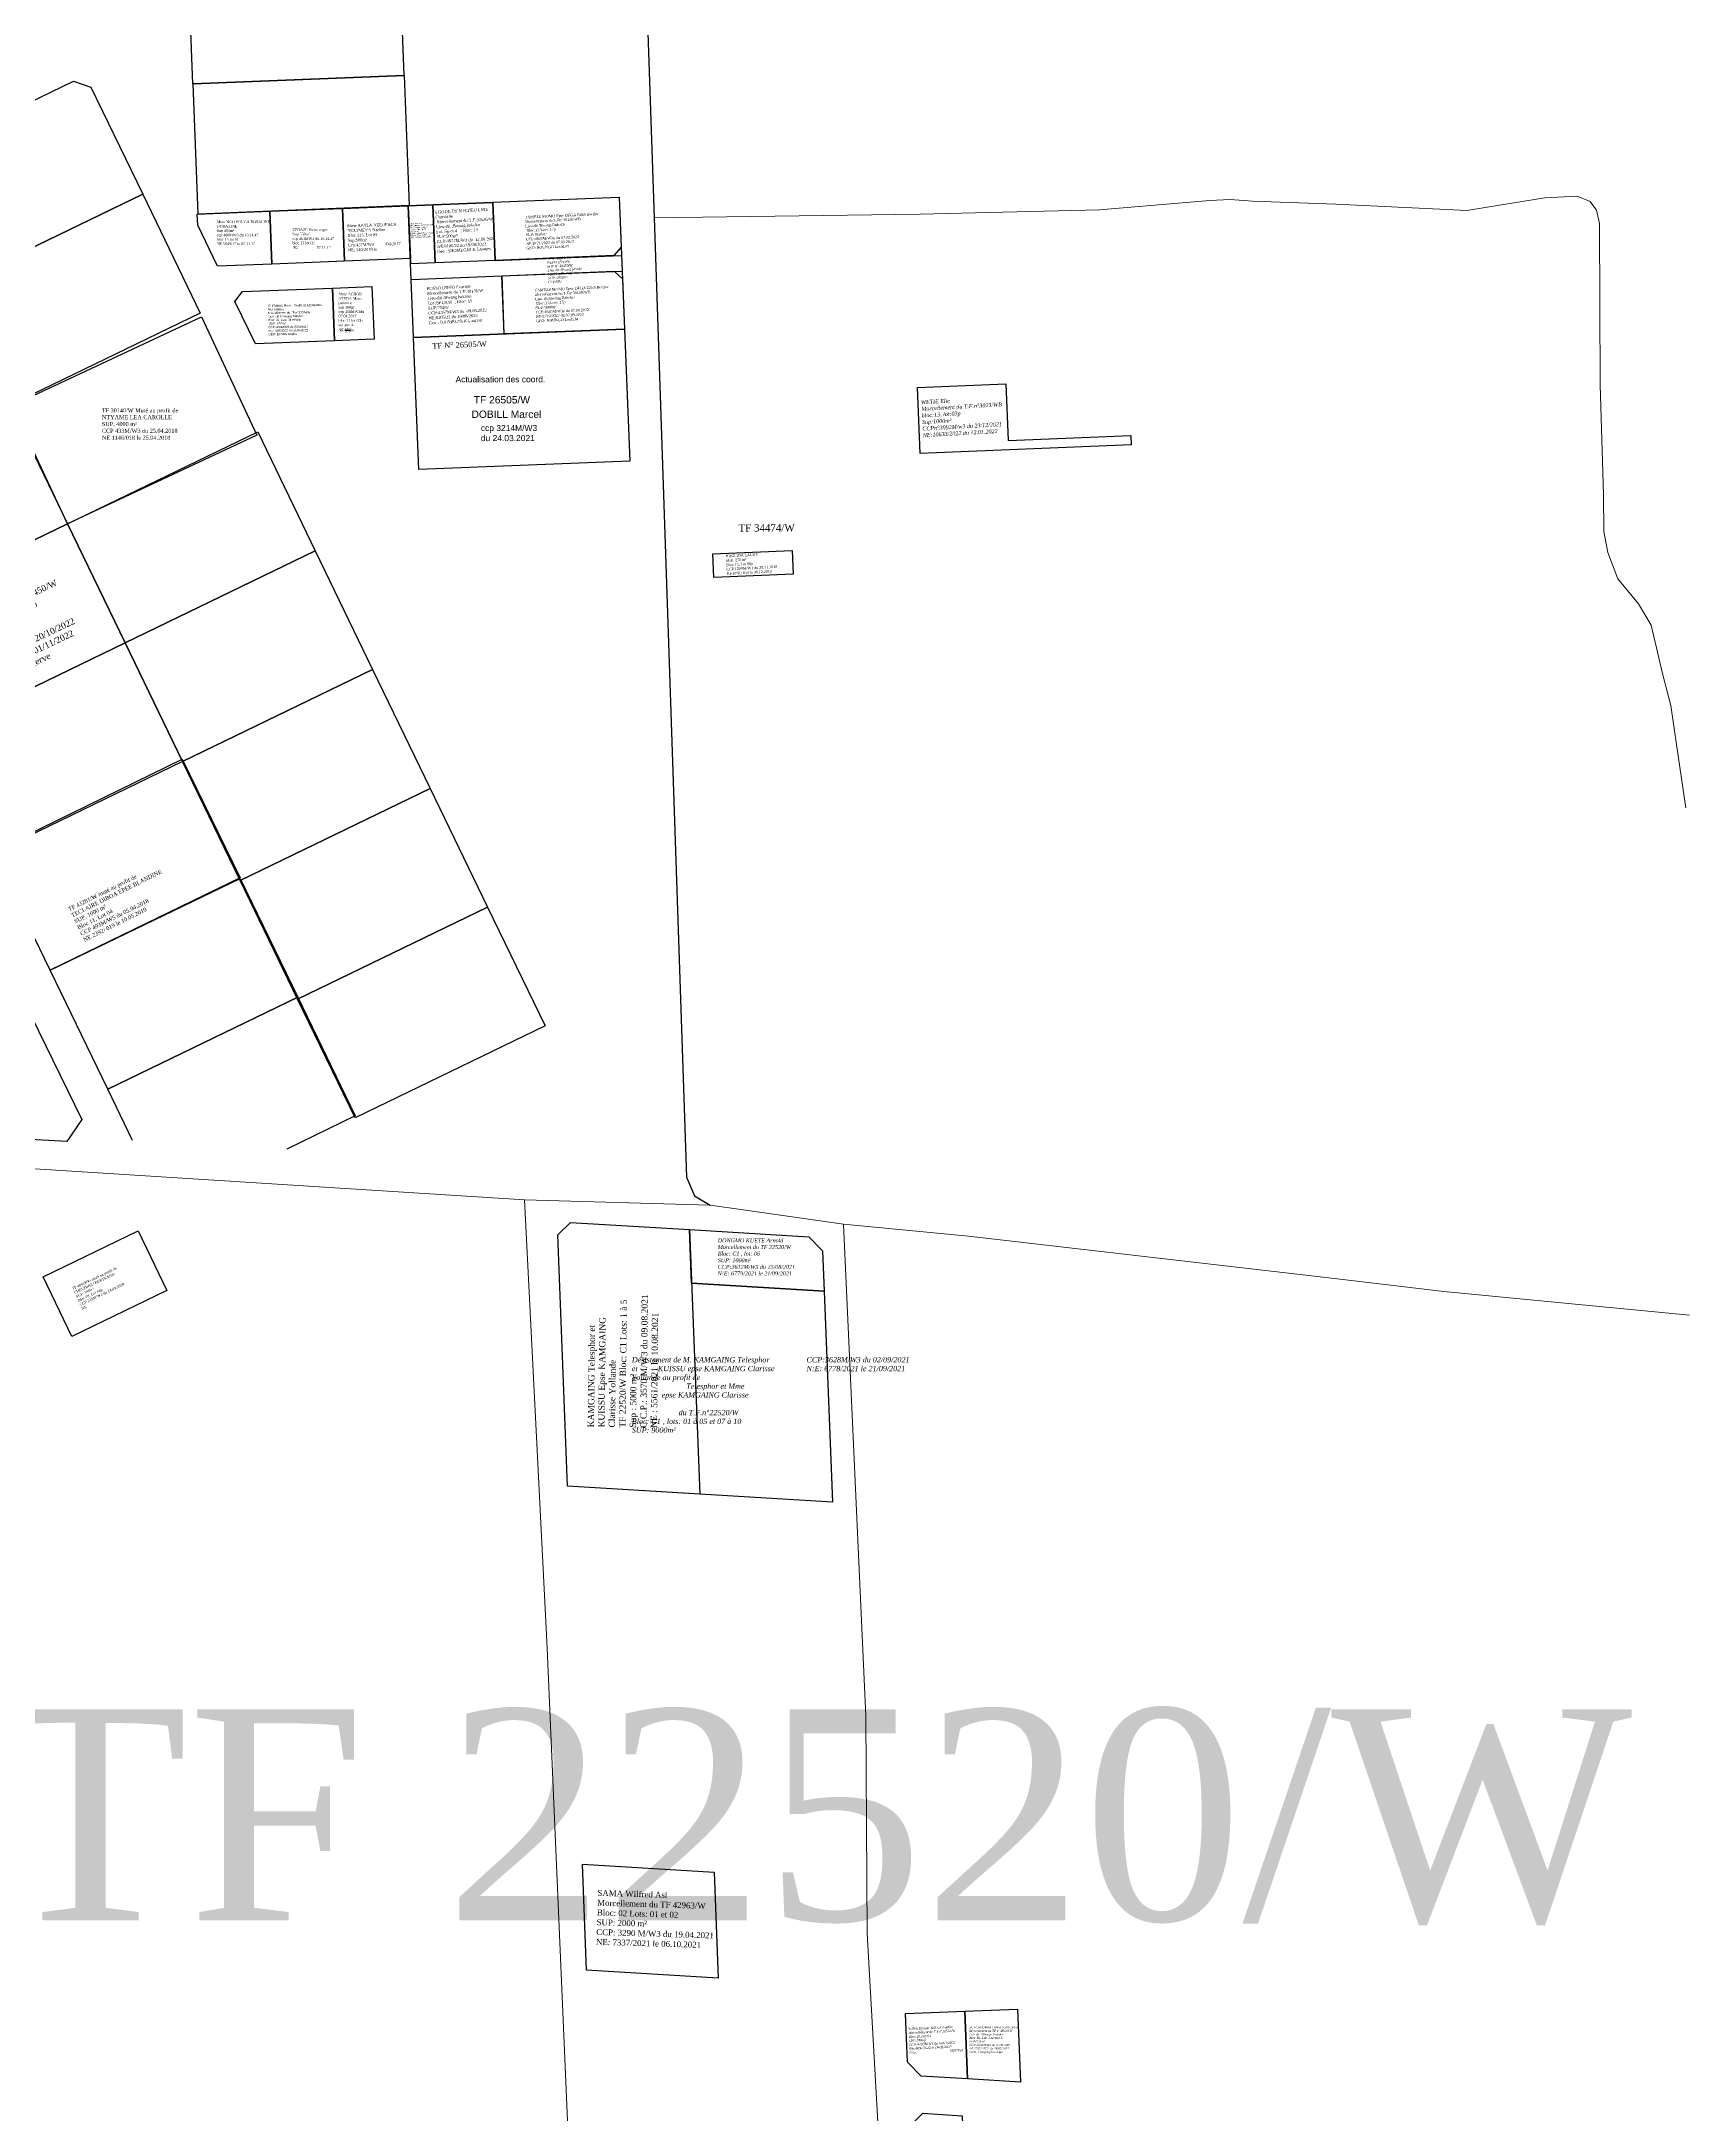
# Model space of a CAD drawing. Header units: millimetres. Extents: x 587399 to 927168, y 438565 to 1444955.
# Drawn here: x 592459 to 593083, y 440324 to 441109 of the extents above; entities that cross this region are included whole.
import ezdxf
from ezdxf.enums import TextEntityAlignment as Align

# ---------------------------------------------------------------- set-up
doc = ezdxf.new("R2010")
doc.units = ezdxf.units.MM
doc.header["$LTSCALE"] = 2
for name, color, linetype in [('Cotation Linéaire', 255, 'Continuous'), ('end maj 26 02 2021', 7, 'Continuous'), ('MAJ AOUT 2021', 7, 'Continuous'), ('MAJ AVRIL 2021', 7, 'Continuous'), ('MAJ JAN 2022', 1, 'Continuous'), ('MAJ JANVIER 2022', 1, 'Continuous'), ('MAJ MARS 2022', 7, 'Continuous'), ('MAJ OCT 2021', 7, 'Continuous'), ('MAJ SEP 2021', 7, 'Continuous'), ('Parcelle MAJ', 6, 'Continuous')]:
    doc.layers.add(name, color=color, linetype=linetype)
doc.layers.add('MAJ APRES LE 13.01.2023', color=222, linetype='Continuous', lineweight=30)
doc.layers.add('Roads_others', color=24, linetype='Continuous', lineweight=9)
doc.styles.get("Standard").update_dxf_attribs({"font": 'arial.ttf'})
doc.styles.add('Times 1.0', font='times.ttf', dxfattribs={"width": 0.99, "height": 1})
doc.styles.add('Times 3.0', font='times.ttf', dxfattribs={"width": 0.99, "height": 3})

msp = doc.modelspace()

# ---------------------------------------------------------------- linework, layer by layer
at = {"flags": 128}
for points in [[(592477.327, 441091.524), (592496.927, 441051.019), (592424.917, 441016.169), (592403.137, 441061.179), (592470.648, 441093.847)], [(592496.927, 441051.019), (592518.705, 441006.013), (592446.695, 440971.163), (592424.915, 441016.173)], [(592446.697, 440971.159), (592468.475, 440926.153), (592396.465, 440891.303), (592374.685, 440936.313)], [(592540.49, 440960.993), (592562.268, 440915.987), (592490.258, 440881.137), (592468.478, 440926.147)], [(592562.27, 440915.983), (592584.048, 440870.977), (592512.038, 440836.127), (592490.258, 440881.137)], [(592490.257, 440881.139), (592512.035, 440836.133), (592440.025, 440801.283), (592418.245, 440846.293)], [(592584.05, 440870.973), (592605.828, 440825.967), (592533.818, 440791.117), (592512.038, 440836.127)], [(592605.83, 440825.963), (592627.608, 440780.957), (592555.598, 440746.107), (592533.818, 440791.117)], [(592533.895, 440791.873), (592555.673, 440746.867), (592483.663, 440712.017), (592461.883, 440757.027)], [(592627.608, 440780.957), (592649.386, 440735.951), (592577.376, 440701.101), (592555.596, 440746.111)], [(592449.3, 440750.901), (592473.835, 440700.573), (592468.233, 440692.125), (592386.793, 440696.555), (592377.389, 440715.838)], [(592449.3, 440750.901), (592473.835, 440700.573), (592468.233, 440692.125), (592386.793, 440696.555), (592377.389, 440715.838)]]:
    msp.add_lwpolyline(points, close=True, dxfattribs=at)
at = {"color": 150, "linetype": 'ByBlock', "lineweight": -3, "ltscale": 0.0014, "flags": 128}
for points in [[(592677.504, 441049.849), (592679.474, 440999.879), (592599.534, 440996.739), (592597.564, 441046.699)], [(592679.47, 440999.87), (592681.44, 440949.9), (592601.5, 440946.76), (592599.53, 440996.72)], [(592679.47, 440999.87), (592681.44, 440949.9), (592601.5, 440946.76), (592599.53, 440996.72)]]:
    msp.add_lwpolyline(points, close=True, dxfattribs=at)
at = {"flags": 128}
msp.add_lwpolyline([(592493.054, 440692.61), (592483.663, 440712.017), (592555.675, 440746.863), (592577.453, 440701.857), (592551.508, 440689.301)], dxfattribs=at)
at = {"color": 1, "flags": 128}
msp.add_lwpolyline([(592828.336, 440363.527), (592829.455, 440335.904), (592809.39, 440337.096), (592808.353, 440362.718)], close=True, dxfattribs=at)
at = {"color": 5, "flags": 128}
msp.add_lwpolyline([(592828.336, 440363.527), (592829.455, 440335.904), (592809.39, 440337.096), (592808.353, 440362.718)], close=True, dxfattribs=at)
at = {"layer": 'Cotation Linéaire', "color": 6, "lineweight": 30, "flags": 128}
msp.add_lwpolyline([(592633.796, 440998.07), (592599.534, 440996.739), (592598.681, 441018.704), (592632.934, 441020.054)], close=True, dxfattribs=at)
msp.add_lwpolyline([(592633.796, 440998.07), (592599.534, 440996.739), (592598.681, 441018.704), (592632.934, 441020.054)], close=True, dxfattribs=at)
at = {"layer": 'end maj 26 02 2021', "color": 150, "flags": 128}
for points in [[(592545.091, 441044.562), (592545.899, 441024.579), (592525.329, 441023.747), (592517.781, 441039.296), (592517.613, 441043.451)], [(592545.091, 441044.562), (592545.899, 441024.579), (592525.329, 441023.747), (592517.781, 441039.296), (592517.613, 441043.451)], [(592572.57, 441045.674), (592573.377, 441025.692), (592545.899, 441024.579), (592545.091, 441044.562)], [(592572.57, 441045.674), (592573.377, 441025.692), (592545.899, 441024.579), (592545.091, 441044.562)], [(592597.549, 441046.684), (592598.356, 441026.701), (592573.377, 441025.692), (592572.57, 441045.674)], [(592597.549, 441046.684), (592598.356, 441026.701), (592573.377, 441025.692), (592572.57, 441045.674)]]:
    msp.add_lwpolyline(points, close=True, dxfattribs=at)
at = {"layer": 'end maj 26 02 2021', "color": 150, "lineweight": -3, "flags": 128}
for points in [[(592583.771, 441016.102), (592584.578, 440996.119), (592569.591, 440995.511), (592568.784, 441015.496)], [(592583.771, 441016.102), (592584.578, 440996.119), (592569.591, 440995.511), (592568.784, 441015.496)], [(592742.952, 440916.054), (592743.315, 440907.059), (592713.344, 440905.848), (592712.98, 440914.842)], [(592742.952, 440916.054), (592743.315, 440907.059), (592713.344, 440905.848), (592712.98, 440914.842)]]:
    msp.add_lwpolyline(points, close=True, dxfattribs=at)
at = {"layer": 'end maj 26 02 2021', "color": 3, "flags": 128}
msp.add_lwpolyline([(592519.193, 441004.611), (592540.208, 440959.785), (592468.477, 440926.149), (592447.462, 440970.984)], close=True, dxfattribs=at)
msp.add_lwpolyline([(592519.193, 441004.611), (592540.208, 440959.785), (592468.477, 440926.149), (592447.462, 440970.984)], close=True, dxfattribs=at)
at = {"layer": 'end maj 26 02 2021', "color": 3, "lineweight": -3, "flags": 128}
for points in [[(592511.887, 440837.028), (592533.794, 440792.09), (592461.883, 440757.027), (592439.976, 440801.975)], [(592511.887, 440837.028), (592533.794, 440792.09), (592461.883, 440757.027), (592439.976, 440801.975)], [(592495.183, 440658.294), (592506.074, 440635.791), (592470.073, 440618.367), (592459.181, 440640.871)], [(592495.183, 440658.294), (592506.074, 440635.791), (592470.073, 440618.367), (592459.181, 440640.871)]]:
    msp.add_lwpolyline(points, close=True, dxfattribs=at)
at = {"layer": 'MAJ AOUT 2021', "flags": 128}
msp.add_lwpolyline([(592658.948, 440661.539), (592704.111, 440658.799), (592708.053, 440558.626), (592657.896, 440561.669), (592654.153, 440656.846)], close=True, dxfattribs=at)
msp.add_lwpolyline([(592658.948, 440661.539), (592704.111, 440658.799), (592708.053, 440558.626), (592657.896, 440561.669), (592654.153, 440656.846)], close=True, dxfattribs=at)
at = {"layer": 'MAJ APRES LE 13.01.2023', "flags": 128}
msp.add_lwpolyline([(592657.747, 441726.878), (592662.283, 441643.242), (592662.961, 441632.023), (592664.508, 441606.576), (592666.161, 441564.128), (592670.618, 441449.517), (592677.163, 441312.124), (592681.235, 441259.917), (592685.469, 441189.569), (592685.965, 441182.506), (592690.703, 441042.115), (592702.962, 440678.715), (592705.956, 440671.61), (592711.91, 440668.067)], dxfattribs=at)
at = {"layer": 'MAJ APRES LE 13.01.2023', "color": 232, "lineweight": 30, "flags": 128}
msp.add_lwpolyline([(592792.53, 440324.06), (592807.37, 440323.16), (592808.47, 440295.18), (592788.7, 440294.62), (592787.73, 440319.36)], close=True, dxfattribs=at)
at = {"layer": 'MAJ AVRIL 2021', "color": 7, "linetype": 'ByBlock', "lineweight": -3, "ltscale": 0.0014, "flags": 128}
msp.add_lwpolyline([(592663.53, 440418.449), (592713.438, 440415.422), (592715.017, 440375.253), (592665.109, 440378.28)], close=True, dxfattribs=at)
msp.add_lwpolyline([(592663.53, 440418.449), (592713.438, 440415.422), (592715.017, 440375.253), (592665.109, 440378.28)], close=True, dxfattribs=at)
at = {"layer": 'MAJ JAN 2022', "lineweight": -3, "flags": 128}
for points in [[(592593.948, 441145.923), (592595.906, 441095.951), (592515.968, 441092.808), (592514.02, 441142.77)], [(592595.932, 441095.952), (592597.861, 441046.711), (592517.927, 441043.464), (592516.004, 441092.799)]]:
    msp.add_lwpolyline(points, close=True, dxfattribs=at)
at = {"layer": 'MAJ JANVIER 2022'}
for p, q in [((592630.467, 441025.96), (592678.372, 441027.847)), ((592632.934, 441020.054), (592678.608, 441021.853))]:
    msp.add_line(p, q, dxfattribs=at)
at = {"layer": 'MAJ JANVIER 2022', "flags": 128}
msp.add_lwpolyline([(592823.94, 440979.16), (592824.81, 440957.67), (592871.29, 440959.57), (592871.44, 440956.07), (592791.5, 440952.81), (592790.49, 440977.8)], close=True, dxfattribs=at)
msp.add_lwpolyline([(592823.94, 440979.16), (592824.81, 440957.67), (592871.29, 440959.57), (592871.44, 440956.07), (592791.5, 440952.81), (592790.49, 440977.8)], close=True, dxfattribs=at)
at = {"layer": 'MAJ MARS 2022', "color": 150, "flags": 128}
msp.add_lwpolyline([(592808.353, 440362.718), (592809.39, 440337.096), (592791.851, 440338.139), (592786.664, 440343.433), (592785.921, 440361.809)], close=True, dxfattribs=at)
msp.add_lwpolyline([(592808.353, 440362.718), (592809.39, 440337.096), (592791.851, 440338.139), (592786.664, 440343.433), (592785.921, 440361.809)], close=True, dxfattribs=at)
msp.add_lwpolyline([(592808.353, 440362.718), (592809.39, 440337.096), (592791.851, 440338.139), (592786.664, 440343.433), (592785.921, 440361.809)], close=True, dxfattribs=at)
msp.add_lwpolyline([(592808.353, 440362.718), (592809.39, 440337.096), (592791.851, 440338.139), (592786.664, 440343.433), (592785.921, 440361.809)], close=True, dxfattribs=at)
msp.add_lwpolyline([(592808.353, 440362.718), (592809.39, 440337.096), (592791.851, 440338.139), (592786.664, 440343.433), (592785.921, 440361.809)], close=True, dxfattribs=at)
msp.add_lwpolyline([(592808.353, 440362.718), (592809.39, 440337.096), (592791.851, 440338.139), (592786.664, 440343.433), (592785.921, 440361.809)], close=True, dxfattribs=at)
msp.add_lwpolyline([(592808.353, 440362.718), (592809.39, 440337.096), (592791.851, 440338.139), (592786.664, 440343.433), (592785.921, 440361.809)], close=True, dxfattribs=at)
msp.add_lwpolyline([(592808.353, 440362.718), (592809.39, 440337.096), (592791.851, 440338.139), (592786.664, 440343.433), (592785.921, 440361.809)], close=True, dxfattribs=at)
at = {"layer": 'MAJ OCT 2021', "flags": 128}
msp.add_lwpolyline([(592663.53, 440418.449), (592713.438, 440415.422), (592715.017, 440375.253), (592665.109, 440378.28)], close=True, dxfattribs=at)
msp.add_lwpolyline([(592663.53, 440418.449), (592713.438, 440415.422), (592715.017, 440375.253), (592665.109, 440378.28)], close=True, dxfattribs=at)
at = {"layer": 'MAJ SEP 2021', "color": 150, "flags": 128}
for points in [[(592658.948, 440661.539), (592704.111, 440658.799), (592704.907, 440638.564), (592755.065, 440635.523), (592758.211, 440555.584), (592657.895, 440561.669), (592654.153, 440656.846)], [(592658.948, 440661.539), (592704.111, 440658.799), (592704.907, 440638.564), (592755.065, 440635.523), (592758.211, 440555.584), (592657.895, 440561.669), (592654.153, 440656.846)], [(592704.111, 440658.799), (592749.278, 440656.059), (592754.465, 440650.76), (592755.065, 440635.522), (592704.907, 440638.566)], [(592704.111, 440658.799), (592749.278, 440656.059), (592754.465, 440650.76), (592755.065, 440635.522), (592704.907, 440638.566)]]:
    msp.add_lwpolyline(points, close=True, dxfattribs=at)
at = {"layer": 'Parcelle MAJ', "color": 6, "lineweight": 30, "flags": 128}
for points in [[(592677.476, 441049.897), (592678.247, 441030.912), (592675.371, 441027.793), (592630.495, 441025.973), (592629.602, 441047.972)], [(592606.911, 441047.037), (592607.777, 441025.065), (592598.453, 441024.699), (592597.58, 441046.667)], [(592606.911, 441047.037), (592607.777, 441025.065), (592598.453, 441024.699), (592597.58, 441046.667)], [(592629.608, 441047.947), (592630.467, 441025.96), (592607.777, 441025.065), (592606.904, 441047.038)], [(592629.608, 441047.947), (592630.467, 441025.96), (592607.777, 441025.065), (592606.904, 441047.038)], [(592675.614, 441021.819), (592678.733, 441018.943), (592679.504, 440999.969), (592633.861, 440998.117), (592632.969, 441020.089)], [(592568.784, 441015.496), (592569.591, 440995.511), (592539.625, 440994.297), (592531.823, 441010.375), (592534.676, 441014.117)], [(592468.477, 440926.149), (592490.255, 440881.143), (592418.245, 440846.293), (592396.465, 440891.303)]]:
    msp.add_lwpolyline(points, close=True, dxfattribs=at)
at = {"layer": 'Roads_others'}
for points in [[(592690.703, 441042.115), (592791.485, 441043.511), (592859.372, 441045.061), (592901.211, 441048.652), (592908.949, 441049.025), (592917.42, 441048.415), (592949.006, 441047.22), (592990.996, 441045.272), (592998.59, 441044.838), (593007.07, 441046.251), (593028.205, 441049.666), (593040.416, 441050.275), (593045.336, 441048.213), (593047.715, 441044.954), (593048.908, 441039.926), (593049.126, 440978.848), (593050.356, 440937.295), (593050.526, 440923.245), (593052.022, 440915.254), (593055.751, 440905.352), (593063.654, 440895.897), (593068.425, 440887.766), (593072.907, 440868.989), (593075.828, 440857.307), (593078.153, 440841.633), (593081.596, 440818.566)], [(591607.838, 440731.15), (591610.005, 440728.963), (591612.57, 440727.783), (591722.194, 440724.2), (591749.739, 440723.299), (591964.454, 440708.138), (592087.877, 440705.299), (592224.414, 440699.522), (592293.007, 440694.241), (592448.069, 440682.293), (592641.633, 440670.074), (592711.91, 440668.067)], [(592641.633, 440670.074), (592650.142, 440500.293), (592658.067, 440315.433), (592659.745, 440270.608), (592662.974, 440184.396), (592650.687, 439961.653), (592649.966, 439939.321), (592645.185, 439803.399), (592634.645, 439631.233), (592629.489, 439570.593), (592632.181, 439564.526), (592640.08, 439559.504), (592669.418, 439553.321), (592684.013, 439546.681), (592689.525, 439541.071), (592695.198, 439530.718)], [(592711.91, 440668.067), (592724.424, 440666.311), (592762.387, 440660.877), (592809.819, 440656.338), (592944.201, 440640.799), (592989.914, 440635.373), (593082.979, 440626.447)], [(592762.387, 440660.877), (592770.913, 440474.537), (592771.452, 440392.157), (592778.722, 440262.603), (592781.474, 440197.538), (592777.412, 440086.898), (592765.116, 439818.632), (592764.16, 439797.749), (592756.061, 439562.286), (592753.984, 439552.224), (592747.444, 439541.428), (592738.514, 439534.311), (592729.592, 439531.052), (592719.091, 439529.56), (592705.102, 439529.844), (592695.198, 439530.718)]]:
    msp.add_lwpolyline(points, dxfattribs=at)

# ---------------------------------------------------------------- texts
at = {"color": 7, "attachment_point": 1, "rotation": 3.092323}
for s, insert, char_height, width in [('{\\fTimes New Roman|b0|i0|c186|p18;EGOUE TIENTCHEU LINE\\PChristelle\\P \\C1;Morcellement du T.F.30136/W\\P\\C7;Lieu-dit :Bwang bakoko \\PLot ;5p et 4   ; Bloc: 15\\PSUP:500m²\\PCCP:4572M/W3 du  12.08.2022\\PNE:8108/22 du 19/08/2022\\P\\C1;Geo : DJOMEGNI K Laurent\\fTimes New Roman|b0|i1|c0|p18; }', (592607.722, 441044.782), 1.11624, 95.12488), ('NGUE Sammuel \\P {\\C1;Morcellement du T.F.30136/WB\\P}Lieu-dit :Bwang bakoko \\PLot ;5P  ; Bloc: 5p(17)\\PSUP:205m²\\PCCP:4572M/W3 du  12.08.2022\\PNE:8104/22 du 19/08/2022\\P{\\C1;Geo : DJOMEGNI K Laurent\\fTimes New Roman|b0|i1|c0|p18; }', (592598.079, 441040.038), 0.454, 38.68978), ('TF N° 30136\\P{\\fTimes New Roman|b0|i0|c186|p18;BESSI EYEWE\\P}MTF N° 23450/W{\\fTimes New Roman|b0|i0|c186|p18;\\C1;\\P\\C7;Lieu-dit :Bwang bakoko \\PLot }17{\\fTimes New Roman|b0|i0|c186|p18;  ; Bloc: 15\\PSUP:} 40{\\fTimes New Roman|b0|i0|c186|p18;00m²\\PCCP:}820{\\fTimes New Roman|b0|i1|c0|p18;\\C1; }', (592650.076, 441027.002), 0.88085, 75.06514), ('{\\fTimes New Roman|b0|i0|c186|p18;FOSSO DIFFO Evariste\\P\\C1;Morcellement du T.F.30136/W\\P\\C7;Lieu-dit :Bwang bakoko \\PLot ;8P1,9,10  ; Bloc: 15\\PSUP:754m²\\PCCP:4557M/W3 du  09.08.2022\\PNE:8105/22 du 19/08/2022\\P\\C1;Geo : DJOMEGNI K Laurent }', (592604.586, 441015.831), 1.11624, 95.12488)]:
    msp.add_mtext(s, dxfattribs=dict(at, insert=insert, char_height=char_height, width=width))
at = {"attachment_point": 1}
for s, insert, char_height, width, rotation in [('{\\fTimes New Roman|b0|i0|c0|p18;TAMEZE MOMO Epse DEGA Edith Bertine\\P\\C1;Morcellement du T.Fn%%D30136/WB\\P\\C256;Lieu-dit:Bwang-Bakoko\\P Bloc:15;Lots: 17p\\C1;\\P\\C256;SUP:1050m²\\PCCP:4636M/W3e du 07.09.2022\\PNE:8721/2022 du 07.09.2022\\P\\C5;GEO: BOUNGO Louis.M}', (592641.693, 441042.795), 1.00051, 33.9606, 2.735699), ('CHEMBOU Robert Cedric et AZOGANG \\PMU Tatiana\\P{\\C1;Morcellement du TF n°30074/W\\P}Lieu -dit :Mbwang-Bakoko \\PBloc: 15, Lots: 04 et 05a\\P SUP: 679m²\\PCCP :460M/W3 du10/04/2017 \\PNE: 7085/2022 du 21/06/2022\\P{\\C1;GEO: \\A1;ELONG Sophie}', (592544.436, 441009.166), 0.80873, 90.94088, 0.842182), ('{\\fTimes New Roman|b0|i0|c0|p18;TAMEZE MOMO Epse DEGA Edith Bertine\\P\\C1;Morcellement du T.Fn%%D30136/WB\\P\\C256;Lieu-dit:Bwang-Bakoko\\P Bloc:15;Lots: 17p\\C1;\\P\\C256;SUP:1000m²\\PCCP:4636M/W3e du 07.09.2022\\PNE:8719/2022 du 07.09.2022\\P\\C5;GEO: BOUNGO Louis.M}', (592645.387, 441015.156), 1.00051, 33.9606, 2.735699), ('{\\fTimes New Roman|b0|i0|c0|p18;AHMADOU TIDJANI\\P\\C1;Morcellement du TF N°23450/W\\P\\C256;Lieu -dit : Bwang-Bakoko\\PBloc: 14 ; Lot: 07\\PSUP: 4000m²\\PCCP : 4734M/W3 du 20/10/2022 \\PNE: 10381/2022 du 01/11/2022\\P\\C1;GEO: BAAH M. Herve}', (592418.273, 440888.206), 2.3973, 269.57197, 25.135722), ('\\A1;{\\fTimes New Roman|b0|i1|c0|p18;M. TCHOUMBA LOWA LOKO Jules\\P\\C1;Morcellement du TF n°:26513/W\\P\\C256;Lieu dit: Mbanga-Bakoko\\PBloc  B1, Lot: 2 secteur C\\PSUP:533m²\\PCCP:3336M/W3 du 07/05/2021\\PNE :5052/2022 du 28/03/2022\\P\\C1;GEO: Elong Sophie Ange}', (592810.146, 440357.042), 0.8, 18.8829, 359.962354)]:
    msp.add_mtext(s, dxfattribs=dict(at, insert=insert, char_height=char_height, width=width, rotation=rotation))
at = {"layer": 'Cotation Linéaire', "color": 6, "lineweight": 30, "style": 'Times 3.0', "width": 0.99}
msp.add_text('TF N° 26505/W', height=2.1, rotation=2.280922, dxfattribs=at).set_placement((592616.933, 440995.022), align=Align.TOP_CENTER)
at = {"layer": 'end maj 26 02 2021', "color": 1, "linetype": 'ByBlock'}
msp.add_text('TF 26505/W', height=2.7698, dxfattribs=at).set_placement((592622.369, 440971.772))
msp.add_text('TF 26505/W', height=2.7698, dxfattribs=at).set_placement((592622.369, 440971.772))
at = {"layer": 'end maj 26 02 2021', "color": 0, "linetype": 'ByBlock'}
msp.add_text('DOBILL Marcel', height=2.76983, dxfattribs=at).set_placement((592621.514, 440966.3))
msp.add_text('DOBILL Marcel', height=2.76983, dxfattribs=at).set_placement((592621.514, 440966.3))
at = {"layer": 'end maj 26 02 2021', "color": 150, "linetype": 'ByBlock', "lineweight": -3, "ltscale": 0.0014, "attachment_point": 1, "style": 'Times 1.0'}
for s, insert, char_height, width in [('Mme NGO POUGA ROSALINE DORATINE\\PSup 495m²\\Pccp 460MW3 du 10.14.47\\Pbloc 15 lot 01\\PNE 5849/17 le 07.11.17', (592524.982, 441041.085), 1, 20.91987), ('Mme NGO POUGA ROSALINE DORATINE\\PSup 495m²\\Pccp 460MW3 du 10.14.47\\Pbloc 15 lot 01\\PNE 5849/17 le 07.11.17', (592524.982, 441041.085), 1, 20.91987), ('ZEBAZE Pierre roger\\PSup 550m²\\Pccp 461MW3 du 10.14.47\\Pbloc 15 lot 02\\PNE 5869/17 le 07.11.17', (592553.661, 441038.072), 1, 20.91987), ('ZEBAZE Pierre roger\\PSup 550m²\\Pccp 461MW3 du 10.14.47\\Pbloc 15 lot 02\\PNE 5869/17 le 07.11.17', (592553.661, 441038.072), 1, 20.91987), ('\\A1;Mme AGBOR ATEBA Marie patience\\Psup 300m²\\Pccp 456MW3du 07.04.2017\\Pbloc 15 lot 05b\\Psecteur A\\PNE {\\H0.7x;\\S1286/2019;} le 21.03.19', (592571.097, 441013.718), 1, 10.63356), ('\\A1;Mme AGBOR ATEBA Marie patience\\Psup 300m²\\Pccp 456MW3du 07.04.2017\\Pbloc 15 lot 05b\\Psecteur A\\PNE {\\H0.7x;\\S1286/2019;} le 21.03.19', (592571.097, 441013.718), 1, 10.63356), ('{\\fTimes New Roman|b0|i0|c186|p18;\\C1;TF 30140/W Mu\\fTimes New Roman|b0|i0|c0|p18;té au profit de\\C256; \\PNTYAME LEA CAROLLE\\PSUP. 4000 m²\\PCCP 433M/W3 du 25.04.2018\\PNE 1146/018 le 25.04.2018}', (592481.46, 440969.913), 1.548052, 137.75251), ('{\\fTimes New Roman|b0|i0|c186|p18;\\C1;TF 30140/W Mu\\fTimes New Roman|b0|i0|c0|p18;té au profit de\\C256; \\PNTYAME LEA CAROLLE\\PSUP. 4000 m²\\PCCP 433M/W3 du 25.04.2018\\PNE 1146/018 le 25.04.2018}', (592481.46, 440969.913), 1.548052, 137.75251), ('{\\C1;TF 34474/W}', (592722.662, 440926.025), 2.77079, 136.85672), ('{\\C1;TF 34474/W}', (592722.662, 440926.025), 2.77079, 136.85672)]:
    msp.add_mtext(s, dxfattribs=dict(at, insert=insert, char_height=char_height, width=width))
at = {"layer": 'end maj 26 02 2021', "color": 150, "linetype": 'ByBlock', "lineweight": -3, "insert": (592574.396, 441039.617), "char_height": 1.1, "width": 66.46152, "attachment_point": 1, "rotation": 1.753869, "style": 'Times 1.0'}
msp.add_mtext('{\\fTimes New Roman|b0|i0|c186|p18;\\C256;M\\fTimes New Roman|b0|i0|c0|p18;me APALA AZEUFACK EPSE \\PNGUIMEYA Nadine\\P\\fTimes New Roman|b0|i0|c186|p18;Bloc \\fTimes New Roman|b0|i0|c0|p18;115\\fTimes New Roman|b0|i0|c186|p18;, Lot \\fTimes New Roman|b0|i0|c0|p18;03\\P\\fTimes New Roman|b0|i0|c186|p18;Sup:\\fTimes New Roman|b0|i0|c0|p18;500\\fTimes New Roman|b0|i0|c186|p18;m²\\PCcp:\\fTimes New Roman|b0|i0|c0|p18;457\\fTimes New Roman|b0|i0|c186|p18;M/W4 du \\fTimes New Roman|b0|i0|c0|p18;07\\fTimes New Roman|b0|i0|c186|p18;/\\fTimes New Roman|b0|i0|c0|p18;04\\fTimes New Roman|b0|i0|c186|p18;/201\\fTimes New Roman|b0|i0|c0|p18;7\\fTimes New Roman|b0|i0|c186|p18;\\PNE; \\fTimes New Roman|b0|i0|c0|p18;340\\fTimes New Roman|b0|i0|c186|p18;/2018 le 15/03/2018}', dxfattribs=at)
msp.add_mtext('{\\fTimes New Roman|b0|i0|c186|p18;\\C256;M\\fTimes New Roman|b0|i0|c0|p18;me APALA AZEUFACK EPSE \\PNGUIMEYA Nadine\\P\\fTimes New Roman|b0|i0|c186|p18;Bloc \\fTimes New Roman|b0|i0|c0|p18;115\\fTimes New Roman|b0|i0|c186|p18;, Lot \\fTimes New Roman|b0|i0|c0|p18;03\\P\\fTimes New Roman|b0|i0|c186|p18;Sup:\\fTimes New Roman|b0|i0|c0|p18;500\\fTimes New Roman|b0|i0|c186|p18;m²\\PCcp:\\fTimes New Roman|b0|i0|c0|p18;457\\fTimes New Roman|b0|i0|c186|p18;M/W4 du \\fTimes New Roman|b0|i0|c0|p18;07\\fTimes New Roman|b0|i0|c186|p18;/\\fTimes New Roman|b0|i0|c0|p18;04\\fTimes New Roman|b0|i0|c186|p18;/201\\fTimes New Roman|b0|i0|c0|p18;7\\fTimes New Roman|b0|i0|c186|p18;\\PNE; \\fTimes New Roman|b0|i0|c0|p18;340\\fTimes New Roman|b0|i0|c186|p18;/2018 le 15/03/2018}', dxfattribs=at)
at = {"layer": 'end maj 26 02 2021', "color": 0, "linetype": 'ByBlock', "char_height": 2.29068, "width": 52.52693, "attachment_point": 1}
for s, insert in [('{\\C7;Actualisation des coord.}', (592615.477, 440982.055)), ('{\\C7;Actualisation des coord.}', (592615.477, 440982.055)), ('{\\C7;ccp 3214M/W3\\Pdu 24.03.2021}', (592625.038, 440963.607)), ('{\\C7;ccp 3214M/W3\\Pdu 24.03.2021}', (592625.038, 440963.607))]:
    msp.add_mtext(s, dxfattribs=dict(at, insert=insert))
at = {"layer": 'end maj 26 02 2021', "color": 150, "linetype": 'ByBlock', "lineweight": -3, "ltscale": 0.0014, "attachment_point": 1, "style": 'Times 1.0'}
for s, insert, char_height, width, rotation in [('{\\C256;NJIKI IDA LAURE \\PSUP. 270 m²\\PBloc 13, Lot 05p\\PCCP 1208M/W3 du 29.11.2019\\PNE 6791/ 019 le 30.12.2019}', (592717.739, 440914.402), 1, 45.21764, 3.324365), ('{\\C256;NJIKI IDA LAURE \\PSUP. 270 m²\\PBloc 13, Lot 05p\\PCCP 1208M/W3 du 29.11.2019\\PNE 6791/ 019 le 30.12.2019}', (592717.739, 440914.402), 1, 45.21764, 3.324365), ('{\\C1;TF 43281/W muté au profit de\\C256;\\PTECLAIRE DIBOA EPEE BLANDINE\\PSUP. 1000 m²\\PBloc 11, Lot 04\\PCCP 493M/W5 du 05.04.2018\\PNE 2392/ 019 le 10.05.2019}', (592468.476, 440780.751), 1.5456, 70.56841, 26.307629), ('{\\C1;TF 43281/W muté au profit de\\C256;\\PTECLAIRE DIBOA EPEE BLANDINE\\PSUP. 1000 m²\\PBloc 11, Lot 04\\PCCP 493M/W5 du 05.04.2018\\PNE 2392/ 019 le 10.05.2019}', (592468.476, 440780.751), 1.5456, 70.56841, 26.307629), ('{\\C1;TF 49928/W muté au profit de\\P\\C256;CHEUDJIEU BERTRAND\\PSUP. 1000 ²\\PBloc 09, Lot 04p\\PCCP 225M/W3 du 24.09.2018\\PNE 4291/ 018 le 07.12.2018}', (592470.02, 440636.824), 1, 56.31209, 25.245643), ('{\\C1;TF 49928/W muté au profit de\\P\\C256;CHEUDJIEU BERTRAND\\PSUP. 1000 ²\\PBloc 09, Lot 04p\\PCCP 225M/W3 du 24.09.2018\\PNE 4291/ 018 le 07.12.2018}', (592470.02, 440636.824), 1, 56.31209, 25.245643)]:
    msp.add_mtext(s, dxfattribs=dict(at, insert=insert, char_height=char_height, width=width, rotation=rotation))
at = {"layer": 'end maj 26 02 2021', "color": 150, "lineweight": -3, "insert": (592440.308, 440477.134), "char_height": 80, "width": 16783.68603, "attachment_point": 1}
msp.add_mtext('{\\fTimes New Roman|b0|i0|c0|p18;\\C1;TF 22520/W}', dxfattribs=at)
msp.add_mtext('{\\fTimes New Roman|b0|i0|c0|p18;\\C1;TF 22520/W}', dxfattribs=at)
msp.add_mtext('{\\fTimes New Roman|b0|i0|c0|p18;\\C1;TF 22520/W}', dxfattribs=at)
at = {"layer": 'MAJ AOUT 2021', "insert": (592665.519, 440583.931), "char_height": 2.38666, "attachment_point": 1, "rotation": 89.398275}
msp.add_mtext_dynamic_manual_height_columns('{\\fTimes New Roman|b0|i0|c0|p18;KAMGAING Telesphor et KUISSU Epse KAMGAING Clarisse Yollande \\PTF 22520/W Bloc: C1 Lots: 1 à 5\\PSup : 5000 m²\\PC.C.P.: 3570 M/W3 du 09.08.2021\\PNE : 5561/2021 le 10.08.2021}', width=49.41434, gutter_width=12.5, heights=[0], dxfattribs=at)
msp.add_mtext_dynamic_manual_height_columns('{\\fTimes New Roman|b0|i0|c0|p18;KAMGAING Telesphor et KUISSU Epse KAMGAING Clarisse Yollande \\PTF 22520/W Bloc: C1 Lots: 1 à 5\\PSup : 5000 m²\\PC.C.P.: 3570 M/W3 du 09.08.2021\\PNE : 5561/2021 le 10.08.2021}', width=49.41434, gutter_width=12.5, heights=[0], dxfattribs=at)
at = {"layer": 'MAJ JANVIER 2022', "insert": (592791.724, 440972.958), "char_height": 1.5, "width": 30.34303, "attachment_point": 1, "rotation": 3.256048}
msp.add_mtext('{\\fTimes New Roman|b0|i1|c0|p18;WETIE Elie \\PMorcellement du T.F.n°3023/WB\\Pbloc:13, lot:03p\\PSup:1000m² \\PCCPn°3992M/w3 du 23/12/2021\\PNE:10633/2022 du 12.01.2022}', dxfattribs=at)
msp.add_mtext('{\\fTimes New Roman|b0|i1|c0|p18;WETIE Elie \\PMorcellement du T.F.n°3023/WB\\Pbloc:13, lot:03p\\PSup:1000m² \\PCCPn°3992M/w3 du 23/12/2021\\PNE:10633/2022 du 12.01.2022}', dxfattribs=at)
at = {"layer": 'MAJ MARS 2022', "color": 7, "insert": (592786.933, 440356.473), "char_height": 0.9, "attachment_point": 1, "rotation": 2.879189}
for s in ['{\\fTimes New Roman|b0|i1|c0|p18;TOWE Epouse KALLA Nadine\\P\\C1;Morcellement de T.Fn°26513/W\\P\\pt15.09;\\C7;Bloc:B1,Lot:01\\PSUP:538m²\\P\\ptz;CCP:4183M/W3 du 03/03/2022\\PNE:4606/2022 le 16/03/2022}', '{\\fTimes New Roman|b0|i1|c0|p18;TOWE Epouse KALLA Nadine\\P\\C1;Morcellement de T.Fn°26513/W\\P\\pt15.09;\\C7;Bloc:B1,Lot:01\\PSUP:538m²\\P\\ptz;CCP:4183M/W3 du 03/03/2022\\PNE:4606/2022 le 16/03/2022}', '{\\fTimes New Roman|b0|i1|c0|p18;TOWE Epouse KALLA Nadine\\P\\C1;Morcellement de T.Fn°26513/W\\P\\pt15.09;\\C7;Bloc:B1,Lot:01\\PSUP:538m²\\P\\ptz;CCP:4183M/W3 du 03/03/2022\\PNE:4606/2022 le 16/03/2022}', '{\\fTimes New Roman|b0|i1|c0|p18;TOWE Epouse KALLA Nadine\\P\\C1;Morcellement de T.Fn°26513/W\\P\\pt15.09;\\C7;Bloc:B1,Lot:01\\PSUP:538m²\\P\\ptz;CCP:4183M/W3 du 03/03/2022\\PNE:4606/2022 le 16/03/2022\\P\\C1;Géo : ELONG Sophie Epse MPESSA}', '{\\fTimes New Roman|b0|i1|c0|p18;TOWE Epouse KALLA Nadine\\P\\C1;Morcellement de T.Fn°26513/W\\P\\pt15.09;\\C7;Bloc:B1,Lot:01\\PSUP:538m²\\P\\ptz;CCP:4183M/W3 du 03/03/2022\\PNE:4606/2022 le 16/03/2022}', '{\\fTimes New Roman|b0|i1|c0|p18;TOWE Epouse KALLA Nadine\\P\\C1;Morcellement de T.Fn°26513/W\\P\\pt15.09;\\C7;Bloc:B1,Lot:01\\PSUP:538m²\\P\\ptz;CCP:4183M/W3 du 03/03/2022\\PNE:4606/2022 le 16/03/2022}', '{\\fTimes New Roman|b0|i1|c0|p18;TOWE Epouse KALLA Nadine\\P\\C1;Morcellement de T.Fn°26513/W\\P\\pt15.09;\\C7;Bloc:B1,Lot:01\\PSUP:538m²\\P\\ptz;CCP:4183M/W3 du 03/03/2022\\PNE:4606/2022 le 16/03/2022}', '{\\fTimes New Roman|b0|i1|c0|p18;TOWE Epouse KALLA Nadine\\P\\C1;Morcellement de T.Fn°26513/W\\P\\pt15.09;\\C7;Bloc:B1,Lot:01\\PSUP:538m²\\P\\ptz;CCP:4183M/W3 du 03/03/2022\\PNE:4606/2022 le 16/03/2022\\P\\C1;Géo : ELONG Sophie Epse MPESSA}']:
    msp.add_mtext_dynamic_manual_height_columns(s, width=53.67592, gutter_width=12.5, heights=[27.436], dxfattribs=at)
at = {"layer": 'MAJ OCT 2021', "ltscale": 0.0014, "insert": (592669.263, 440408.675), "char_height": 2.222804, "width": 43.34569, "attachment_point": 1, "rotation": 358.263781}
msp.add_mtext('\\A1;{\\fTimes New Roman|b0|i0|c0|p18;SAMA Wilfred Asi\\PMorcellement du TF 42963/W\\PBloc: 02 Lots: 01 et 02 \\P\\fTimes New Roman|b0|i0|c186|p18;SUP\\fTimes New Roman|b0|i0|c0|p18;:\\fTimes New Roman|b0|i0|c186|p18; \\fTimes New Roman|b0|i0|c0|p18;2000 \\fTimes New Roman|b0|i0|c186|p18;m²\\PCCP\\fTimes New Roman|b0|i0|c0|p18;: 3290 \\fTimes New Roman|b0|i0|c186|p18;M/W\\fTimes New Roman|b0|i0|c0|p18;3\\fTimes New Roman|b0|i0|c186|p18; du \\fTimes New Roman|b0|i0|c0|p18;19\\fTimes New Roman|b0|i0|c186|p18;.0\\fTimes New Roman|b0|i0|c0|p18;4\\fTimes New Roman|b0|i0|c186|p18;.\\fTimes New Roman|b0|i0|c0|p18;2\\fTimes New Roman|b0|i0|c186|p18;021\\PNE: 7\\fTimes New Roman|b0|i0|c0|p18;337\\fTimes New Roman|b0|i0|c186|p18;/2021 le 06.10.2021}', dxfattribs=at)
msp.add_mtext('\\A1;{\\fTimes New Roman|b0|i0|c0|p18;SAMA Wilfred Asi\\PMorcellement du TF 42963/W\\PBloc: 02 Lots: 01 et 02 \\P\\fTimes New Roman|b0|i0|c186|p18;SUP\\fTimes New Roman|b0|i0|c0|p18;:\\fTimes New Roman|b0|i0|c186|p18; \\fTimes New Roman|b0|i0|c0|p18;2000 \\fTimes New Roman|b0|i0|c186|p18;m²\\PCCP\\fTimes New Roman|b0|i0|c0|p18;: 3290 \\fTimes New Roman|b0|i0|c186|p18;M/W\\fTimes New Roman|b0|i0|c0|p18;3\\fTimes New Roman|b0|i0|c186|p18; du \\fTimes New Roman|b0|i0|c0|p18;19\\fTimes New Roman|b0|i0|c186|p18;.0\\fTimes New Roman|b0|i0|c0|p18;4\\fTimes New Roman|b0|i0|c186|p18;.\\fTimes New Roman|b0|i0|c0|p18;2\\fTimes New Roman|b0|i0|c186|p18;021\\PNE: 7\\fTimes New Roman|b0|i0|c0|p18;337\\fTimes New Roman|b0|i0|c186|p18;/2021 le 06.10.2021}', dxfattribs=at)
at = {"layer": 'MAJ SEP 2021', "insert": (592714.812, 440655.456), "char_height": 1.5, "attachment_point": 1}
msp.add_mtext_dynamic_manual_height_columns('{\\fTimes New Roman|b0|i1|c0|p18;\\C7;DONGMO KUETE Arnold\\P\\C1;Morcellement du TF 22520/W\\P\\C7;Bloc: C1 , lot: 06\\PSUP: 1000m²\\PCCP:3612M/W3 du 25/08/2021\\PN:E: 6779/2021 le 21/09/2021}', width=53.67592, gutter_width=12.5, heights=[27.436], dxfattribs=at)
msp.add_mtext_dynamic_manual_height_columns('{\\fTimes New Roman|b0|i1|c0|p18;\\C7;DONGMO KUETE Arnold\\P\\C1;Morcellement du TF 22520/W\\P\\C7;Bloc: C1 , lot: 06\\PSUP: 1000m²\\PCCP:3612M/W3 du 25/08/2021\\PN:E: 6779/2021 le 21/09/2021}', width=53.67592, gutter_width=12.5, heights=[27.436], dxfattribs=at)
at = {"layer": 'MAJ SEP 2021'}
note = msp.add_mtext_dynamic_manual_height_columns('{\\fTimes New Roman|b0|i1|c0|p18;\\C1;Désistement de M. KAMGAING Telesphor et Mme KUISSU epse KAMGAING Clarisse Yollande au profit de\\P\\C7;M. KAMGAING Telesphor et Mme\\PKUISSU epse KAMGAING Clarisse\\PYollande \\PMorcellement du T.F.n°22520/W\\PBloc: C1 , lots: 01 à 05 et 07 à 10\\P}', width=53.67592, gutter_width=12.5, heights=[27.436, 0], dxfattribs=dict(at, insert=(592682.248, 440610.521), char_height=2, attachment_point=1))
for column, words in zip(note.columns.linked_columns, ['{\\fTimes New Roman|b0|i1|c0|p18;\\C7;SUP: 9000m²\\PCCP:3628M/W3 du 02/09/2021\\PN:E: 6778/2021 le 21/09/2021}']):
    column.text = words
note = msp.add_mtext_dynamic_manual_height_columns('{\\fTimes New Roman|b0|i1|c0|p18;\\C1;Désistement de M. KAMGAING Telesphor et Mme KUISSU epse KAMGAING Clarisse Yollande au profit de\\P\\C7;M. KAMGAING Telesphor et Mme\\PKUISSU epse KAMGAING Clarisse\\PYollande \\PMorcellement du T.F.n°22520/W\\PBloc: C1 , lots: 01 à 05 et 07 à 10\\P}', width=53.67592, gutter_width=12.5, heights=[27.436, 0], dxfattribs=dict(at, insert=(592682.248, 440610.521), char_height=2, attachment_point=1))
for column, words in zip(note.columns.linked_columns, ['{\\fTimes New Roman|b0|i1|c0|p18;\\C7;SUP: 9000m²\\PCCP:3628M/W3 du 02/09/2021\\PN:E: 6778/2021 le 21/09/2021}']):
    column.text = words

doc.saveas('drawing.dxf')
